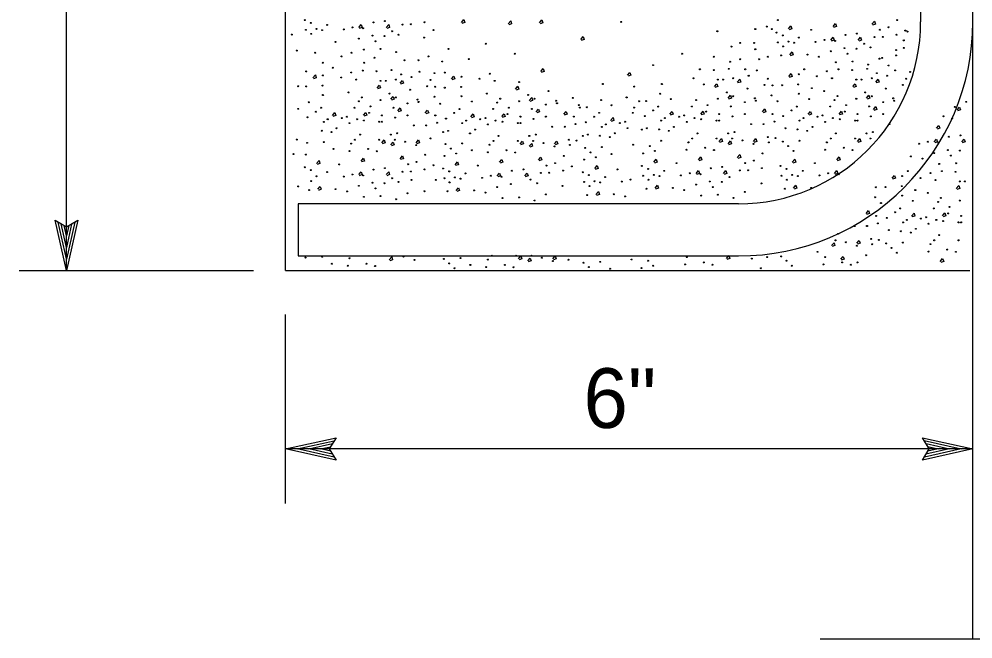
# Model space of a CAD drawing. Extents: x -894 to 866, y -476 to 714.
# Drawn here: x 34.4 to 146.1, y 235.4 to 308.1 of the extents above; entities that cross this region are included whole.
import ezdxf

# ---------------------------------------------------------------- set-up
doc = ezdxf.new("R2010")
doc.units = 0
for name, color, linetype in [('56 Stage 3 Anno', 7, 'Continuous'), ('57 Undefined', 7, 'Continuous'), ('59 Sndwall Anno', 7, 'Continuous'), ('60 Nongeo Data', 7, 'Continuous')]:
    doc.layers.add(name, color=color, linetype=linetype)

msp = doc.modelspace()

# ---------------------------------------------------------------- linework, layer by layer
at = {"layer": '56 Stage 3 Anno'}
for p, q in [((39.97, 278.62), (39.97, 353.35)), ((39.97, 278.62), (38.66, 284.53)), ((38.66, 284.53), (38.66, 284.53)), ((38.66, 284.53), (39.97, 283.74)), ((39.97, 279.99), (39.01, 284.3)), ((39.97, 281.34), (39.36, 284.12)), ((39.97, 282.7), (39.71, 283.89)), ((39.97, 283.74), (41.29, 284.53)), ((41.29, 284.53), (39.97, 278.62)), ((40.94, 284.31), (39.97, 279.98)), ((40.58, 284.08), (39.97, 281.34)), ((40.24, 283.91), (39.97, 282.7)), ((41.29, 284.53), (41.29, 284.53)), ((34.43, 278.62), (61.89, 278.62)), ((39.97, 278.62), (39.97, 278.62)), ((65.64, 251.32), (65.64, 273.48)), ((65.64, 257.71), (71.55, 259.02)), ((67.01, 257.71), (71.32, 258.67)), ((68.36, 257.71), (71.14, 258.33)), ((71.55, 259.02), (70.76, 257.71)), ((71.55, 259.02), (71.55, 259.02)), ((141.02, 257.71), (140.23, 259.03)), ((140.23, 259.03), (140.23, 259.03)), ((140.23, 259.03), (146.13, 257.71)), ((140.44, 258.68), (144.78, 257.71)), ((140.67, 258.33), (143.41, 257.71)), ((146.13, 257.71), (65.64, 257.71)), ((71.55, 256.39), (65.64, 257.71)), ((65.64, 257.71), (65.64, 257.71)), ((71.34, 256.74), (67, 257.71)), ((71.11, 257.1), (68.36, 257.71)), ((69.72, 257.71), (70.91, 257.97)), ((70.93, 257.44), (69.72, 257.71)), ((70.76, 257.71), (71.55, 256.39)), ((146.13, 257.71), (140.23, 256.4)), ((140.23, 256.4), (141.02, 257.71)), ((144.76, 257.71), (140.46, 256.76)), ((143.41, 257.71), (140.63, 257.1)), ((140.84, 257.98), (142.06, 257.71)), ((142.06, 257.71), (140.87, 257.45)), ((146.13, 257.71), (146.13, 257.71)), ((71.55, 256.39), (71.55, 256.39)), ((140.23, 256.4), (140.23, 256.4))]:
    msp.add_line(p, q, dxfattribs=at)
at = {"layer": '59 Sndwall Anno'}
for points in [[(74.22, 307.12), (74.5, 307.46), (74.61, 307.12), (74.27, 307.01)], [(77.44, 307.12), (77.72, 307.46), (77.83, 307.12), (77.49, 307.01)], [(86.24, 307.72), (86.52, 308.05), (86.63, 307.72), (86.3, 307.6)], [(91.73, 307.55), (92.01, 307.89), (92.12, 307.55), (91.79, 307.44)], [(95.39, 307.68), (95.67, 308.02), (95.78, 307.68), (95.44, 307.57)], [(124.55, 306.97), (124.83, 307.31), (124.95, 306.97), (124.61, 306.86)], [(129.76, 307.25), (130.04, 307.59), (130.15, 307.25), (129.82, 307.14)], [(134.32, 307.52), (134.61, 307.86), (134.72, 307.52), (134.38, 307.41)], [(100.22, 305.72), (100.5, 306.06), (100.61, 305.72), (100.28, 305.61)], [(129.49, 305.65), (129.77, 305.98), (129.89, 305.65), (129.55, 305.53)], [(132.71, 305.65), (132.99, 305.98), (133.11, 305.65), (132.77, 305.53)], [(124.69, 303.93), (124.98, 304.26), (125.09, 303.93), (124.75, 303.81)], [(95.53, 301.96), (95.81, 302.3), (95.92, 301.96), (95.58, 301.85)], [(105.7, 301.52), (105.98, 301.86), (106.09, 301.52), (105.75, 301.41)], [(124.57, 301.38), (124.85, 301.72), (124.96, 301.38), (124.62, 301.27)], [(68.85, 301.24), (69.13, 301.57), (69.24, 301.24), (68.9, 301.12)], [(79.05, 300.58), (79.33, 300.92), (79.44, 300.58), (79.11, 300.47)], [(85.06, 301.09), (85.34, 301.43), (85.46, 301.09), (85.12, 300.98)], [(115.87, 300.19), (116.15, 300.53), (116.26, 300.19), (115.92, 300.08)], [(118.55, 300.73), (118.83, 301.07), (118.95, 300.73), (118.61, 300.62)], [(132.08, 300.19), (132.36, 300.53), (132.47, 300.19), (132.14, 300.08)], [(134.77, 300.73), (135.05, 301.07), (135.16, 300.73), (134.82, 300.62)], [(76.36, 300.05), (76.65, 300.38), (76.76, 300.05), (76.42, 299.93)], [(92.58, 299.9), (92.86, 300.24), (92.97, 299.9), (92.63, 299.79)], [(77.98, 298.71), (78.26, 299.04), (78.37, 298.71), (78.03, 298.59)], [(94.19, 298.56), (94.47, 298.9), (94.58, 298.56), (94.25, 298.45)], [(117.48, 298.85), (117.76, 299.19), (117.87, 298.85), (117.53, 298.74)], [(133.69, 298.85), (133.97, 299.19), (134.09, 298.85), (133.75, 298.74)], [(78.78, 297.37), (79.06, 297.7), (79.17, 297.37), (78.84, 297.25)], [(82, 297.1), (82.28, 297.44), (82.4, 297.1), (82.06, 296.99)], [(95, 297.22), (95.28, 297.56), (95.39, 297.22), (95.05, 297.11)], [(98.22, 296.95), (98.5, 297.29), (98.61, 296.95), (98.27, 296.84)], [(110.64, 296.96), (110.92, 297.29), (111.03, 296.96), (110.69, 296.84)], [(114.26, 296.98), (114.54, 297.32), (114.65, 296.98), (114.31, 296.87)], [(121.51, 297.25), (121.79, 297.58), (121.9, 297.25), (121.56, 297.13)], [(126.85, 296.96), (127.13, 297.29), (127.24, 296.96), (126.91, 296.84)], [(130.47, 296.98), (130.75, 297.32), (130.86, 296.98), (130.53, 296.87)], [(134.5, 297.51), (134.78, 297.85), (134.89, 297.51), (134.55, 297.4)], [(144.3, 297.46), (144.58, 297.8), (144.69, 297.46), (144.35, 297.35)], [(71.13, 296.81), (71.41, 297.15), (71.53, 296.81), (71.19, 296.7)], [(74.75, 296.83), (75.03, 297.17), (75.15, 296.83), (74.81, 296.72)], [(87.35, 296.66), (87.63, 297), (87.74, 296.66), (87.4, 296.55)], [(90.97, 296.68), (91.25, 297.02), (91.36, 296.68), (91.02, 296.57)], [(103.71, 296.22), (103.99, 296.56), (104.1, 296.22), (103.76, 296.11)], [(141.88, 295.31), (142.16, 295.65), (142.27, 295.31), (141.94, 295.2)], [(76.9, 293.62), (77.18, 293.95), (77.3, 293.62), (76.96, 293.5)], [(80.93, 293.62), (81.21, 293.95), (81.32, 293.62), (80.98, 293.5)], [(116.4, 293.76), (116.69, 294.1), (116.8, 293.76), (116.46, 293.65)], [(117.48, 293.5), (117.76, 293.83), (117.87, 293.5), (117.53, 293.38)], [(120.43, 293.76), (120.71, 294.1), (120.82, 293.76), (120.49, 293.65)], [(132.62, 293.76), (132.9, 294.1), (133.01, 293.76), (132.67, 293.65)], [(141.61, 293.71), (141.89, 294.04), (142.01, 293.71), (141.67, 293.6)], [(144.83, 293.71), (145.12, 294.04), (145.23, 293.71), (144.89, 293.6)], [(77.98, 293.35), (78.26, 293.69), (78.37, 293.35), (78.03, 293.24)], [(93.12, 293.47), (93.4, 293.81), (93.51, 293.47), (93.17, 293.36)], [(94.19, 293.2), (94.47, 293.54), (94.58, 293.2), (94.25, 293.09)], [(97.14, 293.47), (97.42, 293.81), (97.54, 293.47), (97.2, 293.36)], [(74.49, 291.47), (74.77, 291.81), (74.88, 291.47), (74.54, 291.36)], [(79.05, 291.74), (79.33, 292.08), (79.44, 291.74), (79.11, 291.63)], [(90.7, 291.33), (90.98, 291.66), (91.09, 291.33), (90.76, 291.21)], [(95.26, 291.59), (95.54, 291.93), (95.66, 291.59), (95.32, 291.48)], [(108.78, 291.34), (109.06, 291.68), (109.17, 291.34), (108.84, 291.23)], [(113.99, 291.62), (114.27, 291.96), (114.38, 291.62), (114.04, 291.51)], [(118.55, 291.89), (118.83, 292.23), (118.95, 291.89), (118.61, 291.78)], [(124.99, 291.34), (125.27, 291.68), (125.39, 291.34), (125.05, 291.23)], [(130.2, 291.62), (130.48, 291.96), (130.6, 291.62), (130.26, 291.51)], [(69.28, 291.19), (69.56, 291.53), (69.67, 291.19), (69.33, 291.08)], [(85.49, 291.04), (85.77, 291.38), (85.88, 291.04), (85.55, 290.93)], [(101.85, 290.6), (102.13, 290.94), (102.25, 290.6), (101.91, 290.49)], [(74.22, 289.87), (74.5, 290.2), (74.61, 289.87), (74.27, 289.75)], [(77.44, 289.87), (77.72, 290.2), (77.83, 289.87), (77.49, 289.75)], [(90.43, 289.72), (90.71, 290.06), (90.82, 289.72), (90.49, 289.61)], [(93.65, 289.72), (93.93, 290.06), (94.05, 289.72), (93.71, 289.61)], [(113.72, 290.01), (114, 290.35), (114.11, 290.01), (113.78, 289.9)], [(116.94, 290.01), (117.22, 290.35), (117.33, 290.01), (117, 289.9)], [(129.93, 290.01), (130.22, 290.35), (130.33, 290.01), (129.99, 289.9)], [(136.69, 289.45), (136.97, 289.78), (137.08, 289.45), (136.74, 289.33)], [(69.42, 288.15), (69.7, 288.48), (69.81, 288.15), (69.48, 288.03)], [(85.63, 288), (85.91, 288.34), (86.03, 288), (85.69, 287.89)], [(108.92, 288.29), (109.2, 288.63), (109.32, 288.29), (108.98, 288.18)], [(125.14, 288.29), (125.42, 288.63), (125.53, 288.29), (125.19, 288.18)], [(144.2, 288.26), (144.48, 288.59), (144.6, 288.26), (144.26, 288.14)], [(101.99, 287.56), (102.28, 287.89), (102.39, 287.56), (102.05, 287.44)], [(133.63, 285.31), (133.91, 285.65), (134.02, 285.31), (133.68, 285.2)], [(138.97, 285.02), (139.25, 285.36), (139.36, 285.02), (139.03, 284.91)], [(142.59, 285.04), (142.87, 285.38), (142.99, 285.04), (142.65, 284.93)], [(129.6, 281.56), (129.88, 281.89), (129.99, 281.56), (129.66, 281.44)], [(132.55, 281.83), (132.83, 282.16), (132.95, 281.83), (132.61, 281.71)], [(77.79, 279.89), (78.07, 280.23), (78.18, 279.89), (77.84, 279.78)], [(92.93, 280.01), (93.21, 280.35), (93.32, 280.01), (92.98, 279.9)], [(94, 279.75), (94.28, 280.08), (94.39, 279.75), (94.06, 279.63)], [(96.95, 280.01), (97.23, 280.35), (97.35, 280.01), (97.01, 279.9)], [(117.29, 280.04), (117.57, 280.38), (117.68, 280.04), (117.34, 279.93)], [(130.67, 279.95), (130.95, 280.29), (131.07, 279.95), (130.73, 279.84)], [(142.32, 279.68), (142.6, 280.02), (142.72, 279.68), (142.38, 279.57)]]:
    msp.add_lwpolyline(points, dxfattribs=at)
for centre in [(67.88, 308), (68.59, 307.66), (70.5, 307.42), (75.94, 307.73), (77.28, 307.88), (79.34, 307.47), (80.32, 307.5), (81.92, 307.74), (104.95, 307.78), (121.99, 307.23), (123.3, 308), (137.28, 307.99), (66.37, 306.3), (68.02, 306.85), (68.64, 306.38), (68.64, 306.38), (69.26, 306.95), (69.92, 306.81), (72.45, 306.9), (73.47, 307.14), (74.73, 307.03), (75.82, 306.18), (77.22, 306.12), (78.11, 306.69), (78.87, 306.27), (82.96, 306.83), (116.21, 306.69), (120.66, 306.94), (122.58, 306.94), (123.15, 306.52), (123.87, 306.19), (127.2, 306.85), (131.21, 306.25), (132.56, 306.41), (135.26, 306.87), (136.27, 307.15), (137.2, 306.27), (138.23, 306.76), (138.48, 306.65), (71.49, 305.43), (74.22, 305.82), (76.17, 305.52), (81.86, 305.95), (89.09, 305.22), (118.89, 305.32), (120.51, 305.32), (123.3, 305.38), (124.53, 305.47), (125.2, 305.33), (125.77, 305.95), (127.72, 305.43), (128.75, 305.67), (130.01, 305.55), (133.39, 305.22), (134.61, 306), (135.59, 306.02), (138.04, 305.62), (66.94, 304.41), (69.11, 304.17), (73.38, 304.17), (74.82, 304.53), (76.77, 304.61), (78.59, 304.25), (84.73, 304.61), (92.48, 304.04), (112.08, 304.04), (117.86, 304.88), (120.66, 304.58), (123.68, 303.86), (123.91, 304.9), (123.91, 304.9), (126.77, 303.95), (129.5, 304.34), (131.09, 304.7), (131.45, 304.04), (132.5, 304.64), (134.15, 304.79), (137.14, 304.47), (137.15, 303.85), (138.04, 304.73), (69.99, 302.99), (72.2, 303.73), (74.86, 302.99), (76.04, 303.58), (79.57, 303.29), (81.19, 303.29), (82.37, 303.73), (83.99, 303.14), (87.09, 303.43), (108.69, 302.71), (115.79, 303.7), (117.71, 303.11), (118.89, 303.4), (121.1, 303.4), (122.13, 303.7), (128.11, 303.69), (130.09, 303.05), (132.05, 303.14), (133.86, 302.77), (135.2, 303.47), (135.53, 303.55), (68.07, 301.97), (71.17, 302.4), (73.33, 301.85), (74.67, 302.07), (76.28, 301.99), (78.04, 302.13), (79.17, 301.62), (81.33, 301.94), (83.08, 301.77), (84.28, 301.83), (89.55, 301.7), (114.17, 302.22), (115.79, 302.14), (117.55, 302.28), (119.48, 302.22), (120.83, 302.09), (125.74, 301.65), (126.39, 302.22), (129.05, 301.99), (130.39, 302.22), (132, 302.14), (133.76, 302.28), (134.89, 301.77), (136.27, 302.67), (137.04, 302.09), (138.79, 301.92), (70.02, 301.5), (72.16, 301.26), (73.92, 301.02), (76.77, 300.87), (77.37, 300.87), (78.57, 301.02), (80.37, 301.32), (82.62, 300.98), (86.23, 301.35), (88.37, 301.11), (90.13, 300.87), (92.99, 300.72), (102.8, 300.5), (109.72, 300.5), (113.42, 301.17), (116.27, 301.02), (116.88, 301.02), (118.08, 301.17), (119.88, 301.47), (122.12, 301.12), (127.88, 301.41), (129.64, 301.17), (132.49, 301.02), (133.09, 301.02), (134.29, 301.17), (136.09, 301.47), (138.34, 301.12), (67.13, 300.24), (68.07, 300.21), (69.97, 300.31), (73.02, 299.52), (77.82, 299.37), (80.22, 299.82), (82.23, 300.24), (83.17, 300.18), (84.28, 300.07), (86.19, 300.16), (89.23, 299.37), (96.44, 299.67), (106.48, 300.2), (109.52, 299.36), (114.62, 300.45), (117.33, 299.52), (119.73, 299.97), (121.74, 300.39), (122.67, 300.33), (123.79, 300.36), (125.69, 300.46), (125.74, 299.36), (127.28, 300.01), (128.74, 299.67), (133.54, 299.52), (135.94, 299.97), (137.95, 300.39), (68.35, 298.36), (70.02, 299.21), (74.22, 298.47), (74.56, 298.93), (76.77, 298.62), (78.57, 298.92), (81.1, 298.67), (81.22, 298.39), (83.07, 299.01), (86.23, 299.07), (87.47, 298.45), (90.43, 298.32), (90.78, 298.78), (92.99, 298.47), (94.04, 299.22), (94.79, 298.77), (97.32, 298.53), (97.43, 298.24), (99.28, 298.86), (102.59, 298.62), (105.59, 298.93), (107.04, 298.48), (107.86, 298.5), (110.76, 298.74), (113.72, 298.62), (116.27, 298.77), (118.08, 299.07), (119.43, 298.37), (120.61, 298.82), (120.72, 298.54), (122.57, 299.16), (123.25, 298.48), (126.97, 298.74), (129.94, 298.62), (130.28, 299.08), (132.49, 298.77), (134.29, 299.07), (135.64, 298.37), (136.82, 298.82), (136.93, 298.54), (145.37, 298.41), (67.13, 297.59), (69.19, 297.25), (69.79, 297.71), (73.72, 297.71), (75.57, 297.87), (78.27, 297.72), (79.92, 298.22), (83.75, 298.18), (86, 297.56), (89.94, 297.57), (91.79, 297.72), (94.49, 297.57), (96.14, 298.08), (99.97, 298.03), (100.11, 297.74), (100.93, 297.77), (103.83, 298), (106.3, 297.12), (106.45, 297.74), (108.69, 297.4), (109.29, 297.85), (113.23, 297.86), (114.92, 297.27), (115.07, 298.02), (117.78, 297.87), (124.91, 297.4), (125.51, 297.85), (129.44, 297.86), (131.14, 297.27), (131.29, 298.02), (133.99, 297.87), (144.02, 297.81), (68.21, 296.6), (70.12, 296.06), (70.57, 296.36), (72.22, 296.51), (72.82, 296.66), (74.02, 296.36), (74.82, 296.22), (75.42, 297.12), (76.62, 296.07), (76.92, 296.82), (76.92, 296.07), (78.47, 296.56), (79.92, 296.82), (83.18, 296.82), (84.43, 296.45), (85.4, 297.11), (86.79, 296.21), (88.44, 296.36), (89.04, 296.51), (90.24, 296.21), (91.03, 296.07), (91.64, 296.97), (93.14, 296.67), (94.69, 296.41), (96.14, 296.67), (99.4, 296.68), (100.79, 296.01), (101.77, 296.66), (102.37, 297.12), (105.4, 296.07), (107.71, 296.74), (109.62, 296.21), (110.07, 296.51), (111.73, 296.66), (112.33, 296.81), (112.63, 296.06), (113.53, 296.51), (114.32, 296.37), (116.12, 296.21), (116.43, 296.97), (116.43, 296.21), (117.98, 296.7), (119.43, 296.97), (122.69, 296.97), (122.89, 296.09), (123.93, 296.74), (125.84, 296.21), (126.29, 296.51), (127.94, 296.66), (128.54, 296.81), (128.84, 296.06), (129.74, 296.51), (130.54, 296.37), (132.34, 296.21), (132.64, 296.97), (132.64, 296.21), (134.19, 296.7), (135.64, 296.97), (142.7, 296.72), (143.72, 296.46), (69.88, 295.02), (71.62, 295.31), (73.12, 295.91), (80.65, 295.64), (82.11, 295.64), (82.11, 295.64), (83.39, 295.95), (84.68, 295.01), (86.33, 295.91), (87.84, 295.16), (89.34, 295.76), (92.84, 295.92), (93.14, 295.92), (96.87, 295.49), (98.33, 295.49), (98.33, 295.49), (99.6, 295.8), (102.7, 295.47), (103.15, 295.77), (104.8, 295.92), (105.7, 295.32), (107.37, 295.16), (107.97, 295.31), (109.38, 295.17), (110.52, 295.01), (111.12, 295.46), (120.16, 295.79), (121.62, 295.79), (121.62, 295.79), (124.19, 295.31), (125.59, 295.17), (126.74, 295.01), (127.34, 295.46), (136.37, 295.79), (66.94, 293.99), (71.02, 294.86), (73.77, 293.97), (74.37, 294.57), (76.62, 293.97), (77.97, 294.57), (78.42, 293.97), (78.72, 294.72), (82.62, 294.12), (84.08, 294.86), (87.24, 294.71), (89.98, 293.82), (90.58, 294.42), (92.84, 293.82), (94.19, 294.42), (94.64, 293.82), (94.94, 294.57), (98.83, 293.97), (99.73, 293.86), (100.44, 294.42), (101.05, 294.57), (102.45, 294.43), (103.6, 294.27), (104.2, 294.72), (109.62, 293.84), (113.27, 294.11), (113.87, 294.71), (116.12, 294.11), (117.48, 294.71), (117.93, 294.11), (118.23, 294.86), (119.15, 293.88), (122.12, 294.27), (123.02, 294.16), (125.83, 293.84), (129.49, 294.11), (130.09, 294.71), (132.34, 294.11), (133.69, 294.71), (134.14, 294.11), (134.44, 294.86), (143.34, 294.31), (144.68, 294.47), (68.16, 293.6), (70.11, 293.69), (71.26, 292.88), (73.32, 293.52), (75.3, 292.88), (79.64, 293.73), (80.94, 293.33), (84.38, 293.45), (85, 292.93), (86.33, 293.54), (87.47, 292.73), (89.53, 293.37), (91.51, 292.73), (95.86, 293.58), (97.15, 293.19), (98.95, 293.36), (100.74, 293.01), (102.69, 293.1), (106.35, 293.38), (108.29, 293.22), (112.61, 292.79), (112.82, 293.66), (114.8, 293.03), (115.82, 292.76), (120.44, 293.48), (122.24, 293.65), (123.88, 293.74), (124.5, 293.22), (128.83, 292.79), (129.04, 293.66), (131.02, 293.03), (132.04, 292.76), (139.84, 293.49), (140.87, 293.73), (142.13, 293.61), (143.22, 292.76), (144.62, 292.7), (66.56, 292.28), (68.02, 292.22), (73.11, 292.64), (76.32, 292.61), (82, 292.21), (84.24, 292.07), (85.62, 292.35), (89.33, 292.5), (92.54, 292.47), (98.22, 292.06), (100.6, 291.63), (101.36, 292.48), (101.98, 291.91), (103.83, 292.29), (107.52, 292.36), (108.9, 292.65), (121.51, 292.36), (125.12, 292.65), (138.89, 292.01), (140.24, 291.76), (141.62, 292.4), (143.57, 292.1), (67.88, 290.74), (71.92, 291.07), (75.94, 290.47), (77.28, 290.63), (79.98, 291.09), (80.99, 291.37), (81.92, 290.49), (82.96, 290.98), (84.09, 290.59), (88.14, 290.93), (93.49, 290.48), (96.19, 290.94), (97.21, 291.22), (99.17, 290.83), (104.5, 290.48), (107.38, 290.89), (108.1, 290.55), (111.43, 291.22), (115.44, 290.62), (116.78, 290.78), (119.48, 291.23), (120.49, 291.52), (121.43, 290.63), (123.6, 290.89), (124.31, 290.55), (127.64, 291.22), (142.21, 291.12), (144.17, 291.2), (68.59, 290.41), (69.26, 289.69), (70.5, 290.17), (72.45, 289.65), (73.47, 289.89), (74.73, 289.77), (78.11, 289.44), (79.34, 290.22), (80.32, 290.24), (84.24, 289.45), (84.81, 290.26), (85.47, 289.55), (86.14, 289.4), (86.71, 290.02), (88.66, 289.5), (89.69, 289.74), (90.94, 289.62), (92.15, 290.33), (95.55, 290.07), (96.53, 290.1), (98.14, 290.34), (100.45, 290.15), (101.17, 289.82), (103.07, 289.58), (107.52, 289.75), (108.76, 289.84), (109.43, 289.7), (110, 290.32), (111.95, 289.79), (112.98, 290.03), (114.23, 289.92), (117.62, 289.58), (118.84, 290.37), (119.82, 290.39), (123.74, 289.75), (124.98, 289.84), (125.64, 289.7), (126.21, 290.32), (128.16, 289.79), (129.19, 290.03), (130.45, 289.92), (137.86, 289.71), (138.51, 290.29), (140, 289.47), (141.17, 290.06), (142.51, 290.28), (144.12, 290.2), (67.13, 288.49), (68.64, 289.12), (74.22, 288.56), (75.82, 288.92), (76.17, 288.26), (77.22, 288.86), (78.87, 289.01), (80.39, 289.25), (83.23, 289.25), (84.85, 288.97), (84.85, 288.97), (90.43, 288.41), (92.03, 288.77), (94.33, 289.29), (95.09, 288.86), (98.08, 288.55), (100.6, 289.01), (101.22, 288.53), (101.22, 288.53), (101.83, 289.1), (102.5, 288.96), (105.02, 289.06), (106.05, 289.3), (107.91, 288.22), (108.14, 289.27), (108.14, 289.27), (111, 288.32), (113.72, 288.71), (115.32, 289.07), (115.67, 288.41), (116.73, 289.01), (121.37, 288.84), (124.12, 288.22), (124.36, 289.27), (124.36, 289.27), (127.21, 288.32), (134.79, 288.39), (135.91, 288.42), (137.81, 288.52), (141.76, 289.23), (144.61, 289.08), (145.21, 289.08), (68.4, 288.07), (71.49, 288.17), (72.84, 287.91), (74.82, 287.27), (76.77, 287.36), (79.92, 287.69), (81.9, 287.92), (84.62, 287.93), (87.71, 288.02), (89.05, 287.77), (91.03, 287.13), (92.99, 287.21), (96.14, 287.55), (100.98, 287.48), (104.07, 287.58), (105.41, 287.32), (112.34, 288.06), (114.32, 287.42), (116.27, 287.51), (118.09, 287.14), (119.42, 287.84), (134.69, 287.22), (137.86, 287.42), (139.4, 288.07), (140.86, 287.73), (142.4, 287.14), (78.59, 286.99), (94.8, 286.84), (135.38, 286.54), (139.09, 286.8), (142.06, 286.68), (143.41, 286.08), (144.61, 286.83), (134.81, 285.03), (137.03, 285.46), (137.63, 285.91), (140.66, 284.87), (141.56, 285.92), (143.26, 285.33), (144.76, 285.03), (132.28, 283.85), (133.74, 283.85), (133.74, 283.85), (135.01, 284.16), (136.05, 284.8), (137.96, 284.27), (138.41, 284.57), (140.06, 284.72), (140.96, 284.12), (141.86, 284.57), (142.66, 284.43), (144.46, 284.28), (144.76, 284.28), (130.35, 282.93), (136.31, 283.37), (137.71, 283.23), (138.86, 283.07), (139.46, 283.52), (142.21, 282.78), (130.05, 282.17), (131.27, 281.94), (132.56, 281.54), (134.24, 282.33), (134.36, 281.71), (135.14, 282.22), (136, 281.81), (137.95, 281.9), (141.16, 281.72), (141.61, 282.17), (144.46, 282.17), (89.79, 280.36), (92.65, 280.36), (94.45, 280.36), (127.95, 280.82), (133.63, 280.42), (136.62, 281.28), (137.24, 280.71), (140.95, 280.85), (143.14, 281.09), (144.16, 280.82), (67.97, 280.14), (69.93, 280.24), (71.07, 279.43), (73.13, 280.06), (75.11, 279.43), (79.45, 280.27), (80.75, 279.88), (84.19, 279.99), (84.81, 279.47), (86.14, 280.09), (87.28, 279.28), (89.34, 279.91), (91.32, 279.28), (95.67, 280.13), (96.96, 279.73), (98.76, 279.9), (100.55, 279.55), (102.5, 279.65), (106.16, 279.92), (108.1, 279.77), (112.43, 279.34), (112.63, 280.21), (114.61, 279.58), (115.64, 279.31), (120.25, 280.03), (122.05, 280.2), (123.69, 280.29), (124.31, 279.77), (128.64, 279.34), (128.85, 280.21), (130.83, 279.58), (131.85, 279.31), (132.62, 279.58), (72.92, 279.19), (76.13, 279.16), (85.43, 278.9), (89.14, 279.04), (92.35, 279.01), (101.17, 279.03), (103.64, 278.84), (107.34, 278.91), (108.71, 279.19), (121.32, 278.9), (124.93, 279.19)]:
    msp.add_ellipse(centre, major_axis=(0.0562, 0), ratio=0.999983, dxfattribs=at)
at = {"layer": '60 Nongeo Data'}
for p, q in [((140.02, 429.83), (140.02, 307.78)), ((146.13, 307.78), (146.13, 429.83)), ((65.64, 278.62), (65.64, 353.35)), ((146.13, 235.43), (146.13, 307.78)), ((118.69, 286.46), (67.11, 286.46)), ((67.11, 286.46), (67.11, 280.34)), ((67.11, 280.34), (118.69, 280.34)), ((65.64, 278.62), (145.78, 278.62)), ((128.24, 235.43), (149.2, 235.43))]:
    msp.add_line(p, q, dxfattribs=at)
for radius in [21.33, 27.44]:
    msp.add_arc((118.69, 307.78), radius, 270, 0, dxfattribs=at)

# ---------------------------------------------------------------- texts
at = {"layer": '57 Undefined'}
msp.add_text('6"', height=7, dxfattribs=at).set_placement((100.53, 260.17))

doc.saveas('drawing.dxf')
